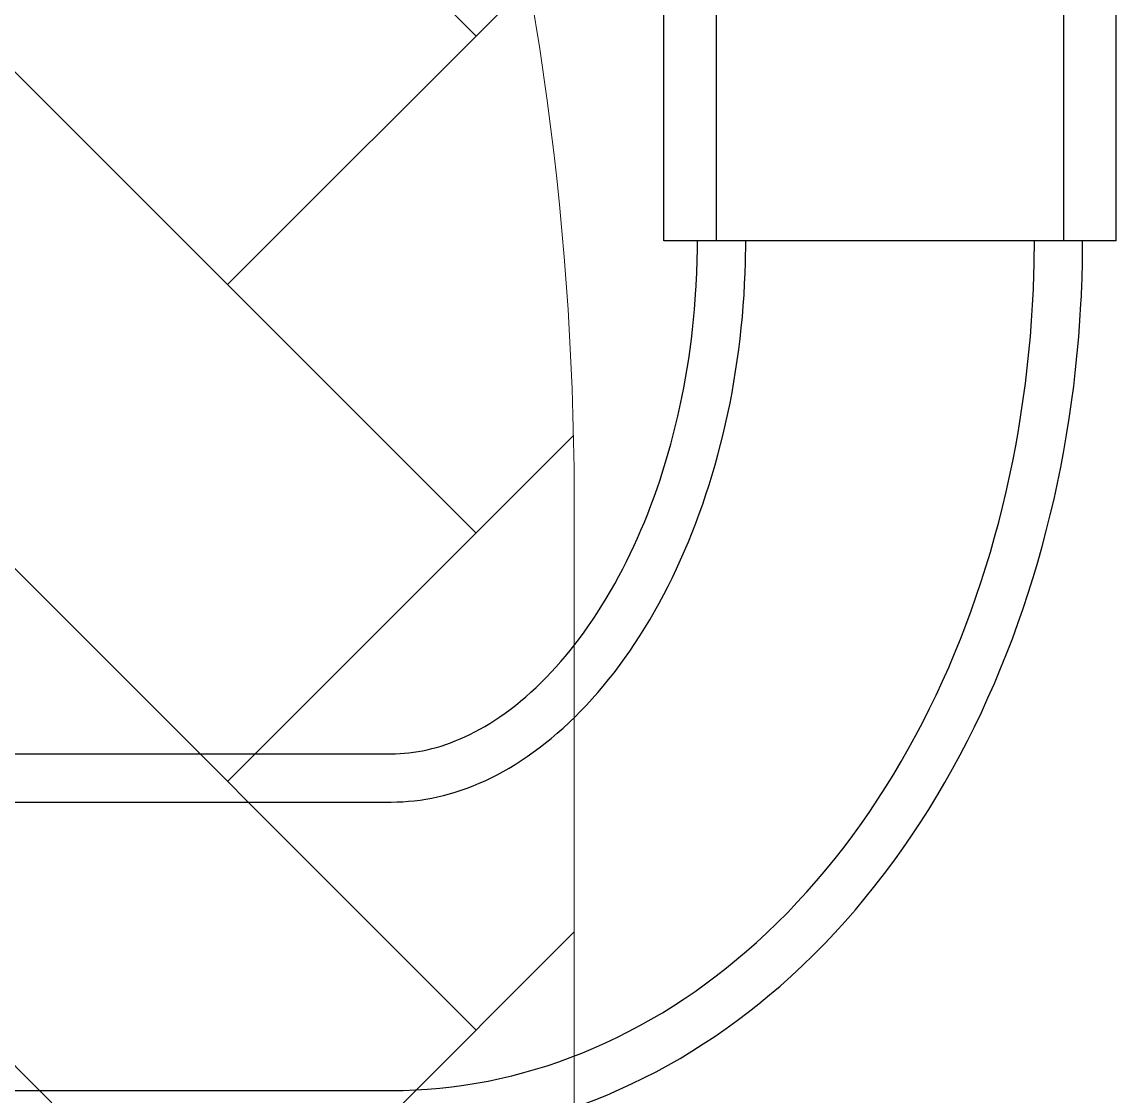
# Model space of a CAD drawing. Header units: millimetres. Extents: x -46397 to 283259, y -8690 to 23983.
# Drawn here: x -14827.3 to -14732.4, y 5074.3 to 5167.5 of the extents above; entities that cross this region are included whole.
import ezdxf

# ---------------------------------------------------------------- set-up
doc = ezdxf.new("R2010")
doc.units = ezdxf.units.MM
doc.linetypes.add('CENTER', pattern=[2, 1.25, -0.25, 0.25, -0.25])
doc.linetypes.add('PHANTOM', pattern=[63.5, 31.75, -6.35, 6.35, -6.35, 6.35, -6.35])
doc.layers.add('DUONGTAM', color=1, linetype='CENTER', lineweight=0)

# ---------------------------------------------------------------- blocks, each defined once
blk = doc.blocks.new('BO-3')
at = {"color": 251, "linetype": 'PHANTOM', "ltscale": 5, "extrusion": (0, 1, 0)}
for p, q in [((663.79, 4551.825), (663.79, 4598.867)), ((668.338, 4551.825), (668.338, 4598.867)), ((698.445, 4551.825), (698.445, 4598.867)), ((702.992, 4551.825), (702.992, 4598.867)), ((702.992, 4551.825), (663.79, 4551.825)), ((554.918, 4507.342), (640.128, 4507.342)), ((554.918, 4503.155), (640.128, 4503.155)), ((554.918, 4478.129), (640.128, 4478.129))]:
    blk.add_line(p, q, dxfattribs=at)
at = {"color": 251, "linetype": 'PHANTOM', "ltscale": 5}
for points, knots in [([(640.128, 4473.942), (646.136, 4473.942), (652.132, 4475.111), (663.612, 4479.595), (669.05, 4483.001), (679.166, 4491.838), (683.715, 4497.441), (691.183, 4509.896), (694.107, 4516.755), (698.286, 4531.171), (699.541, 4538.729), (700.043, 4548.177), (700.091, 4550.001), (700.091, 4551.825)], [3.327667, 3.327667, 3.327667, 3.327667, 3.597156, 3.597156, 3.881016, 3.881016, 4.195175, 4.195175, 4.509334, 4.509334, 4.823494, 4.823494, 4.898463, 4.898463, 4.898463, 4.898463]), ([(640.128, 4507.342), (642.186, 4507.342), (644.267, 4507.774), (648.782, 4509.848), (651.207, 4511.526), (655.814, 4516.26), (657.985, 4519.212), (661.685, 4526.105), (663.234, 4529.995), (665.534, 4538.429), (666.282, 4542.974), (666.648, 4549.002), (666.691, 4550.413), (666.691, 4551.825)], [3.327667, 3.327667, 3.327667, 3.327667, 3.641826, 3.641826, 3.955985, 3.955985, 4.249173, 4.249173, 4.530392, 4.530392, 4.812699, 4.812699, 4.898463, 4.898463, 4.898463, 4.898463]), ([(640.128, 4478.129), (645.766, 4478.129), (651.394, 4479.256), (662.172, 4483.598), (667.285, 4486.893), (676.693, 4495.394), (680.904, 4500.727), (687.825, 4512.632), (690.538, 4519.208), (694.379, 4533.05), (695.506, 4540.316), (695.875, 4549.033), (695.905, 4550.429), (695.905, 4551.825)], [3.327667, 3.327667, 3.327667, 3.327667, 3.605134, 3.605134, 3.896186, 3.896186, 4.210345, 4.210345, 4.524504, 4.524504, 4.838663, 4.838663, 4.898463, 4.898463, 4.898463, 4.898463]), ([(640.128, 4503.155), (642.806, 4503.155), (645.501, 4503.733), (651.044, 4506.28), (653.886, 4508.275), (659.203, 4513.738), (661.673, 4517.15), (665.807, 4525.017), (667.492, 4529.425), (669.907, 4538.889), (670.634, 4543.941), (670.861, 4549.971), (670.878, 4550.898), (670.878, 4551.825)], [3.327667, 3.327667, 3.327667, 3.327667, 3.641826, 3.641826, 3.955985, 3.955985, 4.259416, 4.259416, 4.552218, 4.552218, 4.845318, 4.845318, 4.898463, 4.898463, 4.898463, 4.898463])]:
    blk.add_open_spline(points, degree=3, knots=knots, dxfattribs=at)

msp = doc.modelspace()

# ---------------------------------------------------------------- hatches: boundary and pattern name
h = msp.add_hatch()
h.set_pattern_fill('AR-HBONE', color=1, scale=0.3)
h.set_pattern_definition([(45, (-282923.998, -5674.706), (0, 43.1052294), [91.44, -30.48]), (135, (-282902.445, -5653.153), (4e-15, 43.1052294), [91.44, -30.48])])
edge = h.paths.add_edge_path()
edge.add_line((-14779.384, 3524.555), (-14779.384, 5124.206))
edge.add_arc((-15039.246, 5125.857), 259.867, 359.63599, 423.11697)
edge.add_arc((-15435.384, 4344.394), 1136.001, 63.118328, 116.881618)
edge.add_arc((-15831.521, 5125.857), 259.868, 116.88292, 180.36389)
edge.add_line((-16091.384, 5124.206), (-16091.384, 3524.555))
edge.add_arc((-15831.522, 3522.904), 259.867, 179.63597, 243.11695)
edge.add_arc((-15435.384, 4304.368), 1136.001, 243.11832, 296.88161)
edge.add_arc((-15039.247, 3522.905), 259.868, 296.8829, 360.36387)
edge = h.paths.add_edge_path(flags=16)
edge.add_line((-16041.384, 3524.388), (-16041.384, 5124.374))
edge.add_arc((-15831.522, 5125.857), 209.867, 116.88305, 180.40508, ccw=False)
edge.add_arc((-15435.384, 4344.395), 1086, 63.118359, 116.881649, ccw=False)
edge.add_arc((-15039.246, 5125.857), 209.867, -0.40506, 63.11697, ccw=False)
edge.add_line((-14829.384, 5124.374), (-14829.384, 3524.388))
edge.add_arc((-15039.246, 3522.904), 209.867, -63.11697, 0.40506, ccw=False)
edge.add_arc((-15435.384, 4304.367), 1086, 243.118351, 296.881641, ccw=False)
edge.add_arc((-15831.522, 3522.904), 209.867, 179.59492, 243.11695, ccw=False)

# ---------------------------------------------------------------- linework, layer by layer
at = {"layer": 'DUONGTAM', "color": 5, "lineweight": 0, "ltscale": 100, "elevation": -1.499}
msp.add_lwpolyline([(-16091.384, 5074.381), (-16091.384, 3574.381), (-16091.384, 3524.555, 0.284296), (-15949.027, 3291.12, 0.238987), (-14921.743, 3291.12, 0.284296), (-14779.384, 3524.555), (-14779.384, 3574.381), (-14779.384, 5074.381), (-14779.384, 5124.206, 0.284296), (-14921.742, 5357.641, 0.238987), (-15949.025, 5357.642, 0.284296), (-16091.384, 5124.206)], format="xyb", close=True, dxfattribs=at)

# ---------------------------------------------------------------- block references
msp.add_blockref('BO-3', (-15435.384, 596.699, -1.499))

doc.saveas('drawing.dxf')
